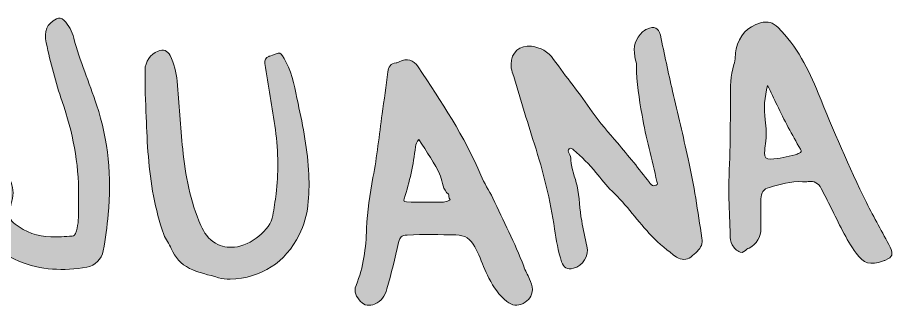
# Model space of a CAD drawing. Extents: x 449 to 1464, y -1300 to -659.
# Drawn here: x 891 to 1464, y -1300 to -1111 of the extents above; entities that cross this region are included whole.
import ezdxf

# ---------------------------------------------------------------- set-up
doc = ezdxf.new("R2010")
doc.units = 0
doc.header["$MEASUREMENT"] = 0
doc.layers.add('katman 1', color=7, linetype='Continuous')

# ---------------------------------------------------------------- blocks, each defined once
blk = doc.blocks.new('block 2')
at = {"layer": 'katman 1', "true_color": 0xc500b9}
h = blk.add_hatch(color=212, dxfattribs=at)
h.dxf.hatch_style = 2
edge = h.paths.add_edge_path()
edge.add_spline(control_points=[(931.02, -1227.06), (931.26, -1205.94), (927.15, -1185.58), (920.28, -1165.71), (915.95, -1153.17), (912.68, -1140.35), (909.89, -1127.39), (908.21, -1119.62), (910.25, -1114.89), (916.53, -1111.71), (918.42, -1110.75), (919.75, -1110.76), (921.43, -1112.53), (924.66, -1115.92), (926.69, -1119.71), (927.9, -1124.24), (931.86, -1139.13), (937.91, -1153.32), (942.79, -1167.9), (950.6, -1191.23), (952.77, -1215.13), (950.42, -1239.55), (949.64, -1247.55), (948.64, -1255.51), (947.12, -1263.4), (946.08, -1268.83), (942.02, -1273.22), (936.33, -1274.14), (921.23, -1276.58), (906.33, -1276.25), (891.97, -1270.17), (884.39, -1266.96), (877.72, -1262.37), (871.88, -1256.6), (864.98, -1249.78), (863.92, -1238.76), (869.28, -1230.68), (872.55, -1225.75), (876.33, -1221.2), (879.99, -1216.57), (882.04, -1213.97), (884.17, -1214.16), (885.92, -1216.98), (888.65, -1221.35), (888.56, -1226.06), (887.38, -1230.86), (886.91, -1232.76), (886.43, -1234.67), (885.92, -1236.57), (884.83, -1240.57), (886.36, -1243.54), (889.5, -1245.95), (896.38, -1251.23), (904.17, -1253.93), (912.8, -1254.21), (917.51, -1254.36), (922.21, -1254.13), (926.9, -1253.73), (928.17, -1253.62), (928.56, -1253.04), (929, -1251.97), (930.81, -1247.5), (930.93, -1242.81), (931.01, -1238.11), (931.07, -1234.43), (931.02, -1230.74), (931.02, -1227.06)], knot_values=[0, 0, 0, 0, 1, 1, 1, 2, 2, 2, 3, 3, 3, 4, 4, 4, 5, 5, 5, 6, 6, 6, 7, 7, 7, 8, 8, 8, 9, 9, 9, 10, 10, 10, 11, 11, 11, 12, 12, 12, 13, 13, 13, 14, 14, 14, 15, 15, 15, 16, 16, 16, 17, 17, 17, 18, 18, 18, 19, 19, 19, 20, 20, 20, 21, 21, 21, 22, 22, 22, 22], degree=3, periodic=1)
h = blk.add_hatch(color=212, dxfattribs=at)
h.dxf.hatch_style = 2
edge = h.paths.add_edge_path()
edge.add_spline(control_points=[(1213.89, -1141.38), (1213.89, -1133.65), (1219.74, -1128.54), (1227.2, -1129.55), (1233.25, -1130.36), (1237.99, -1132.94), (1241.68, -1138.12), (1249.93, -1149.69), (1258.9, -1160.74), (1267.01, -1172.39), (1272.02, -1179.59), (1277.76, -1186.11), (1283.41, -1192.73), (1290.64, -1201.19), (1297.61, -1209.87), (1304.41, -1218.67), (1304.78, -1219.14), (1305.12, -1219.64), (1305.51, -1220.09), (1306.49, -1221.19), (1307.77, -1220.86), (1308.86, -1220.53), (1310.23, -1220.11), (1309.44, -1218.94), (1309.27, -1218.14), (1306.13, -1203.61), (1301.97, -1189.3), (1299.52, -1174.62), (1297.74, -1163.92), (1295.77, -1153.23), (1295.95, -1142.29), (1295.99, -1140.29), (1295.13, -1138.29), (1294.79, -1136.27), (1293.74, -1130.04), (1295.02, -1124.52), (1299.95, -1120.21), (1300.79, -1119.48), (1301.69, -1118.75), (1302.69, -1118.33), (1307.55, -1116.29), (1310.46, -1117.36), (1311.53, -1122.34), (1314.13, -1134.54), (1316.72, -1146.75), (1319.48, -1158.91), (1322.82, -1173.66), (1326.44, -1188.35), (1329.72, -1203.11), (1333.54, -1220.31), (1336.01, -1237.75), (1338.7, -1255.14), (1339.22, -1258.52), (1338.2, -1261.41), (1335.7, -1263.74), (1334.33, -1265.03), (1332.93, -1266.28), (1331.46, -1267.46), (1328.89, -1269.5), (1325.2, -1269.62), (1322.12, -1267.47), (1316.31, -1263.4), (1310.93, -1258.94), (1305.94, -1253.75), (1296.86, -1244.31), (1289.51, -1233.38), (1279.91, -1224.4), (1276, -1220.75), (1272.84, -1216.28), (1269.43, -1212.11), (1265.02, -1206.72), (1259.96, -1201.99), (1254.82, -1197.34), (1254.01, -1196.6), (1253.07, -1195.69), (1251.91, -1196.63), (1250.82, -1197.5), (1251.27, -1198.56), (1251.81, -1199.62), (1252.51, -1201), (1252.99, -1202.47), (1253.02, -1204.04), (1253.13, -1209.97), (1255.81, -1215.27), (1257.06, -1220.92), (1258.73, -1228.45), (1258.72, -1236.21), (1260.06, -1243.8), (1261.04, -1249.36), (1262.21, -1254.87), (1263.53, -1260.36), (1265.01, -1266.51), (1260.8, -1273.33), (1254.65, -1274.82), (1250.52, -1275.82), (1248.25, -1274.62), (1246.95, -1270.6), (1244.68, -1263.58), (1243.37, -1256.34), (1242.33, -1249.06), (1239.61, -1230.15), (1234.95, -1211.72), (1229.14, -1193.53), (1224.15, -1177.91), (1219.49, -1162.18), (1214.7, -1146.5), (1214.17, -1144.77), (1213.75, -1143.03), (1213.89, -1141.38)], knot_values=[0, 0, 0, 0, 1, 1, 1, 2, 2, 2, 3, 3, 3, 4, 4, 4, 5, 5, 5, 6, 6, 6, 7, 7, 7, 8, 8, 8, 9, 9, 9, 10, 10, 10, 11, 11, 11, 12, 12, 12, 13, 13, 13, 14, 14, 14, 15, 15, 15, 16, 16, 16, 17, 17, 17, 18, 18, 18, 19, 19, 19, 20, 20, 20, 21, 21, 21, 22, 22, 22, 23, 23, 23, 24, 24, 24, 25, 25, 25, 26, 26, 26, 27, 27, 27, 28, 28, 28, 29, 29, 29, 30, 30, 30, 31, 31, 31, 32, 32, 32, 33, 33, 33, 34, 34, 34, 35, 35, 35, 36, 36, 36, 36], degree=3, periodic=1)
h = blk.add_hatch(color=212, dxfattribs=at)
h.dxf.hatch_style = 2
edge = h.paths.add_edge_path()
edge.add_spline(control_points=[(1461.78, -1261.04), (1456.94, -1251.15), (1451.15, -1241.78), (1446.28, -1231.87), (1434.77, -1208.46), (1424.6, -1184.49), (1414.8, -1160.35), (1408.39, -1144.57), (1400.97, -1129.46), (1388.49, -1117.34), (1385.05, -1114.01), (1381.96, -1112.86), (1377.1, -1114.28), (1368.24, -1116.88), (1363.2, -1122.48), (1361.14, -1131.22), (1360.33, -1134.65), (1360.73, -1138.35), (1359.67, -1141.59), (1357.3, -1148.85), (1357.41, -1156.24), (1357.36, -1163.67), (1357.27, -1175.31), (1357.37, -1186.96), (1356.99, -1198.6), (1356.65, -1209.03), (1356.2, -1219.46), (1356.35, -1229.53), (1356.65, -1237.6), (1356.93, -1245.29), (1357.19, -1252.98), (1357.27, -1255.23), (1357.47, -1257.44), (1358.56, -1259.44), (1359.74, -1261.62), (1361.5, -1263.25), (1363.75, -1264.23), (1365.77, -1265.11), (1366.76, -1263.18), (1368.15, -1262.34), (1368.58, -1262.07), (1369.06, -1261.87), (1369.51, -1261.63), (1374.69, -1258.89), (1377.22, -1254.5), (1377.29, -1248.72), (1377.37, -1242.3), (1377.32, -1235.88), (1377.3, -1229.46), (1377.29, -1225.37), (1378.93, -1222.93), (1382.83, -1221.89), (1389.91, -1220), (1396.92, -1217.6), (1404.44, -1218.23), (1405.71, -1218.33), (1407.02, -1218.32), (1408.28, -1218.11), (1412.22, -1217.48), (1414.92, -1219.13), (1416.69, -1222.52), (1418.86, -1226.69), (1421, -1230.87), (1423.09, -1235.08), (1428.14, -1245.26), (1432.9, -1255.61), (1439.54, -1264.91), (1444.41, -1271.73), (1449.04, -1273.05), (1456.9, -1270.16), (1457.54, -1269.93), (1458.18, -1269.69), (1458.81, -1269.43), (1463.42, -1267.5), (1464, -1265.58), (1461.78, -1261.04)], knot_values=[0, 0, 0, 0, 1, 1, 1, 2, 2, 2, 3, 3, 3, 4, 4, 4, 5, 5, 5, 6, 6, 6, 7, 7, 7, 8, 8, 8, 9, 9, 9, 10, 10, 10, 11, 11, 11, 12, 12, 12, 13, 13, 13, 14, 14, 14, 15, 15, 15, 16, 16, 16, 17, 17, 17, 18, 18, 18, 19, 19, 19, 20, 20, 20, 21, 21, 21, 22, 22, 22, 23, 23, 23, 24, 24, 24, 25, 25, 25, 25], degree=3, periodic=1)
edge = h.paths.add_edge_path()
edge.add_spline(control_points=[(1402.31, -1199.43), (1401.45, -1199.8), (1400.66, -1200.41), (1399.76, -1200.6), (1394.48, -1201.74), (1389.25, -1203.32), (1383.79, -1203.38), (1380.64, -1203.41), (1379.62, -1202.38), (1379.7, -1199.2), (1379.75, -1197.24), (1380.07, -1195.29), (1380.31, -1193.34), (1380.95, -1188.14), (1380.84, -1183), (1380.08, -1177.77), (1378.99, -1170.3), (1379.69, -1162.85), (1381.68, -1155.15), (1383.83, -1159.68), (1385.8, -1163.92), (1387.83, -1168.12), (1392.55, -1177.89), (1397.71, -1187.42), (1403.09, -1196.84), (1403.96, -1198.36), (1403.62, -1198.86), (1402.31, -1199.43)], knot_values=[0, 0, 0, 0, 1, 1, 1, 2, 2, 2, 3, 3, 3, 4, 4, 4, 5, 5, 5, 6, 6, 6, 7, 7, 7, 8, 8, 8, 9, 9, 9, 9], degree=3, periodic=1)
h = blk.add_hatch(color=212, dxfattribs=at)
h.dxf.hatch_style = 2
edge = h.paths.add_edge_path()
edge.add_spline(control_points=[(1061.33, -1206.16), (1061.29, -1191.38), (1058.77, -1176.89), (1056.36, -1162.37), (1055.17, -1155.21), (1054.05, -1148.03), (1052.82, -1140.87), (1052.42, -1138.52), (1053.3, -1137.07), (1055.39, -1136.2), (1055.63, -1136.1), (1055.88, -1136.03), (1056.12, -1135.94), (1063.1, -1133.38), (1062.86, -1132.37), (1066.86, -1140.12), (1071.23, -1148.58), (1072.54, -1157.82), (1074.53, -1166.88), (1077.91, -1182.25), (1080.94, -1197.69), (1081.58, -1213.47), (1082.12, -1227), (1081.56, -1240.59), (1075.36, -1252.85), (1066.11, -1271.16), (1050.93, -1281.16), (1030.13, -1281.95), (1027.56, -1282.05), (1024.98, -1281.71), (1022.52, -1280.98), (1016.15, -1279.07), (1009.55, -1277.87), (1003.53, -1274.87), (997.93, -1272.08), (993.98, -1267.78), (991.67, -1261.95), (990.38, -1258.69), (987.96, -1256.03), (986.75, -1252.7), (983.76, -1244.48), (981.69, -1236.03), (980.05, -1227.46), (976.79, -1210.44), (975.87, -1193.19), (975.21, -1175.92), (974.82, -1165.66), (974.37, -1155.4), (974.49, -1145.13), (974.55, -1139.72), (977.99, -1134.71), (982.96, -1132.77), (986.55, -1131.38), (989.1, -1132.29), (990.9, -1135.69), (993.67, -1140.91), (994.9, -1146.61), (995.42, -1152.42), (996.74, -1167.24), (997.73, -1182.09), (999.11, -1196.9), (1000.71, -1214.09), (1004.13, -1230.94), (1011.02, -1246.83), (1012.98, -1251.37), (1015.94, -1255.8), (1020.6, -1258.49), (1024.44, -1260.71), (1028.59, -1261.39), (1032.94, -1260.98), (1043.96, -1259.94), (1056.36, -1249.82), (1058.08, -1240.34), (1058.94, -1235.64), (1059.57, -1230.88), (1060.15, -1226.13), (1060.94, -1219.5), (1061.39, -1212.85), (1061.33, -1206.16)], knot_values=[0, 0, 0, 0, 1, 1, 1, 2, 2, 2, 3, 3, 3, 4, 4, 4, 5, 5, 5, 6, 6, 6, 7, 7, 7, 8, 8, 8, 9, 9, 9, 10, 10, 10, 11, 11, 11, 12, 12, 12, 13, 13, 13, 14, 14, 14, 15, 15, 15, 16, 16, 16, 17, 17, 17, 18, 18, 18, 19, 19, 19, 20, 20, 20, 21, 21, 21, 22, 22, 22, 23, 23, 23, 24, 24, 24, 25, 25, 25, 26, 26, 26, 26], degree=3, periodic=1)
h = blk.add_hatch(color=212, dxfattribs=at)
h.dxf.hatch_style = 2
edge = h.paths.add_edge_path()
edge.add_spline(control_points=[(1225.96, -1281.85), (1224.67, -1279.06), (1223.19, -1276.34), (1222.13, -1273.47), (1216.45, -1258.15), (1208.8, -1243.74), (1201.92, -1228.97), (1199.54, -1223.87), (1196.23, -1219.17), (1194.08, -1213.99), (1183.53, -1188.54), (1168.16, -1165.89), (1153.16, -1143.03), (1149.99, -1138.21), (1145.92, -1137.27), (1140.68, -1139.66), (1140.07, -1139.94), (1139.43, -1140.35), (1138.79, -1140.39), (1134.99, -1140.63), (1133.74, -1143.19), (1133.3, -1146.39), (1132.03, -1155.54), (1130.88, -1164.7), (1129.6, -1173.84), (1127.64, -1187.72), (1126.22, -1201.68), (1123.56, -1215.45), (1121.43, -1226.46), (1119.9, -1237.55), (1119.43, -1248.72), (1118.9, -1261.54), (1117.45, -1274.07), (1112.47, -1286.04), (1110.78, -1290.11), (1112.69, -1293.58), (1115.4, -1296.55), (1117.98, -1299.36), (1121.24, -1299.48), (1124.63, -1298.26), (1129.28, -1296.57), (1131.32, -1292.81), (1132.68, -1288.34), (1135.7, -1278.35), (1137.84, -1268.15), (1140.31, -1258.03), (1141.28, -1254.03), (1142.08, -1253.4), (1146.02, -1253.1), (1156.62, -1252.27), (1167.23, -1252.99), (1177.84, -1252.97), (1183.46, -1252.96), (1187.59, -1255.8), (1190.25, -1260.71), (1191.19, -1262.43), (1192.01, -1264.22), (1192.77, -1266.03), (1194.91, -1271.15), (1196.89, -1276.34), (1199.43, -1281.29), (1202.43, -1287.12), (1205.99, -1292.55), (1211.2, -1296.65), (1214.39, -1299.17), (1218.04, -1299.81), (1221.77, -1297.84), (1225.39, -1295.92), (1227.62, -1292.95), (1227.86, -1288.72), (1227.9, -1286.23), (1226.96, -1284.03), (1225.96, -1281.85)], knot_values=[0, 0, 0, 0, 1, 1, 1, 2, 2, 2, 3, 3, 3, 4, 4, 4, 5, 5, 5, 6, 6, 6, 7, 7, 7, 8, 8, 8, 9, 9, 9, 10, 10, 10, 11, 11, 11, 12, 12, 12, 13, 13, 13, 14, 14, 14, 15, 15, 15, 16, 16, 16, 17, 17, 17, 18, 18, 18, 19, 19, 19, 20, 20, 20, 21, 21, 21, 22, 22, 22, 23, 23, 23, 24, 24, 24, 24], degree=3, periodic=1)
edge = h.paths.add_edge_path()
edge.add_spline(control_points=[(1173.21, -1230.58), (1172.08, -1230.94), (1170.92, -1231.46), (1169.76, -1231.48), (1161.64, -1231.63), (1153.51, -1231.78), (1145.39, -1231.37), (1143.75, -1231.28), (1143.6, -1230.77), (1144.02, -1229.39), (1147.47, -1218.27), (1150.16, -1206.99), (1151.31, -1195.37), (1151.47, -1193.67), (1152.1, -1192.04), (1153.65, -1190.57), (1158.43, -1198.7), (1164.27, -1205.93), (1167.73, -1214.6), (1169.31, -1218.55), (1169.07, -1223.29), (1172.92, -1226.36), (1173.49, -1226.82), (1172.79, -1228.92), (1174.12, -1229.81), (1173.82, -1230.07), (1173.56, -1230.46), (1173.21, -1230.58)], knot_values=[0, 0, 0, 0, 1, 1, 1, 2, 2, 2, 3, 3, 3, 4, 4, 4, 5, 5, 5, 6, 6, 6, 7, 7, 7, 8, 8, 8, 9, 9, 9, 9], degree=3, periodic=1)
at = {"layer": 'katman 1', "lineweight": 0}
for points, knots in [([(931.02, -1227.06), (931.26, -1205.94), (927.15, -1185.58), (920.28, -1165.71), (915.95, -1153.17), (912.68, -1140.35), (909.89, -1127.39), (908.21, -1119.62), (910.25, -1114.89), (916.53, -1111.71), (918.42, -1110.75), (919.75, -1110.76), (921.43, -1112.53), (924.66, -1115.92), (926.69, -1119.71), (927.9, -1124.24), (931.86, -1139.13), (937.91, -1153.32), (942.79, -1167.9), (950.6, -1191.23), (952.77, -1215.13), (950.42, -1239.55), (949.64, -1247.55), (948.64, -1255.51), (947.12, -1263.4), (946.08, -1268.83), (942.02, -1273.22), (936.33, -1274.14), (921.23, -1276.58), (906.33, -1276.25), (891.97, -1270.17), (884.39, -1266.96), (877.72, -1262.37), (871.88, -1256.6), (864.98, -1249.78), (863.92, -1238.76), (869.28, -1230.68), (872.55, -1225.75), (876.33, -1221.2), (879.99, -1216.57), (882.04, -1213.97), (884.17, -1214.16), (885.92, -1216.98), (888.65, -1221.35), (888.56, -1226.06), (887.38, -1230.86), (886.91, -1232.76), (886.43, -1234.67), (885.92, -1236.57), (884.83, -1240.57), (886.36, -1243.54), (889.5, -1245.95), (896.38, -1251.23), (904.17, -1253.93), (912.8, -1254.21), (917.51, -1254.36), (922.21, -1254.13), (926.9, -1253.73), (928.17, -1253.62), (928.56, -1253.04), (929, -1251.97), (930.81, -1247.5), (930.93, -1242.81), (931.01, -1238.11), (931.07, -1234.43), (931.02, -1230.74), (931.02, -1227.06)], [0, 0, 0, 0, 1, 1, 1, 2, 2, 2, 3, 3, 3, 4, 4, 4, 5, 5, 5, 6, 6, 6, 7, 7, 7, 8, 8, 8, 9, 9, 9, 10, 10, 10, 11, 11, 11, 12, 12, 12, 13, 13, 13, 14, 14, 14, 15, 15, 15, 16, 16, 16, 17, 17, 17, 18, 18, 18, 19, 19, 19, 20, 20, 20, 21, 21, 21, 22, 22, 22, 22]), ([(1213.89, -1141.38), (1213.89, -1133.65), (1219.74, -1128.54), (1227.2, -1129.55), (1233.25, -1130.36), (1237.99, -1132.94), (1241.68, -1138.12), (1249.93, -1149.69), (1258.9, -1160.74), (1267.01, -1172.39), (1272.02, -1179.59), (1277.76, -1186.11), (1283.41, -1192.73), (1290.64, -1201.19), (1297.61, -1209.87), (1304.41, -1218.67), (1304.78, -1219.14), (1305.12, -1219.64), (1305.51, -1220.09), (1306.49, -1221.19), (1307.77, -1220.86), (1308.86, -1220.53), (1310.23, -1220.11), (1309.44, -1218.94), (1309.27, -1218.14), (1306.13, -1203.61), (1301.97, -1189.3), (1299.52, -1174.62), (1297.74, -1163.92), (1295.77, -1153.23), (1295.95, -1142.29), (1295.99, -1140.29), (1295.13, -1138.29), (1294.79, -1136.27), (1293.74, -1130.04), (1295.02, -1124.52), (1299.95, -1120.21), (1300.79, -1119.48), (1301.69, -1118.75), (1302.69, -1118.33), (1307.55, -1116.29), (1310.46, -1117.36), (1311.53, -1122.34), (1314.13, -1134.54), (1316.72, -1146.75), (1319.48, -1158.91), (1322.82, -1173.66), (1326.44, -1188.35), (1329.72, -1203.11), (1333.54, -1220.31), (1336.01, -1237.75), (1338.7, -1255.14), (1339.22, -1258.52), (1338.2, -1261.41), (1335.7, -1263.74), (1334.33, -1265.03), (1332.93, -1266.28), (1331.46, -1267.46), (1328.89, -1269.5), (1325.2, -1269.62), (1322.12, -1267.47), (1316.31, -1263.4), (1310.93, -1258.94), (1305.94, -1253.75), (1296.86, -1244.31), (1289.51, -1233.38), (1279.91, -1224.4), (1276, -1220.75), (1272.84, -1216.28), (1269.43, -1212.11), (1265.02, -1206.72), (1259.96, -1201.99), (1254.82, -1197.34), (1254.01, -1196.6), (1253.07, -1195.69), (1251.91, -1196.63), (1250.82, -1197.5), (1251.27, -1198.56), (1251.81, -1199.62), (1252.51, -1201), (1252.99, -1202.47), (1253.02, -1204.04), (1253.13, -1209.97), (1255.81, -1215.27), (1257.06, -1220.92), (1258.73, -1228.45), (1258.72, -1236.21), (1260.06, -1243.8), (1261.04, -1249.36), (1262.21, -1254.87), (1263.53, -1260.36), (1265.01, -1266.51), (1260.8, -1273.33), (1254.65, -1274.82), (1250.52, -1275.82), (1248.25, -1274.62), (1246.95, -1270.6), (1244.68, -1263.58), (1243.37, -1256.34), (1242.33, -1249.06), (1239.61, -1230.15), (1234.95, -1211.72), (1229.14, -1193.53), (1224.15, -1177.91), (1219.49, -1162.18), (1214.7, -1146.5), (1214.17, -1144.77), (1213.75, -1143.03), (1213.89, -1141.38)], [0, 0, 0, 0, 1, 1, 1, 2, 2, 2, 3, 3, 3, 4, 4, 4, 5, 5, 5, 6, 6, 6, 7, 7, 7, 8, 8, 8, 9, 9, 9, 10, 10, 10, 11, 11, 11, 12, 12, 12, 13, 13, 13, 14, 14, 14, 15, 15, 15, 16, 16, 16, 17, 17, 17, 18, 18, 18, 19, 19, 19, 20, 20, 20, 21, 21, 21, 22, 22, 22, 23, 23, 23, 24, 24, 24, 25, 25, 25, 26, 26, 26, 27, 27, 27, 28, 28, 28, 29, 29, 29, 30, 30, 30, 31, 31, 31, 32, 32, 32, 33, 33, 33, 34, 34, 34, 35, 35, 35, 36, 36, 36, 36]), ([(1461.78, -1261.04), (1456.94, -1251.15), (1451.15, -1241.78), (1446.28, -1231.87), (1434.77, -1208.46), (1424.6, -1184.49), (1414.8, -1160.35), (1408.39, -1144.57), (1400.97, -1129.46), (1388.49, -1117.34), (1385.05, -1114.01), (1381.96, -1112.86), (1377.1, -1114.28), (1368.24, -1116.88), (1363.2, -1122.48), (1361.14, -1131.22), (1360.33, -1134.65), (1360.73, -1138.35), (1359.67, -1141.59), (1357.3, -1148.85), (1357.41, -1156.24), (1357.36, -1163.67), (1357.27, -1175.31), (1357.37, -1186.96), (1356.99, -1198.6), (1356.65, -1209.03), (1356.2, -1219.46), (1356.35, -1229.53), (1356.65, -1237.6), (1356.93, -1245.29), (1357.19, -1252.98), (1357.27, -1255.23), (1357.47, -1257.44), (1358.56, -1259.44), (1359.74, -1261.62), (1361.5, -1263.25), (1363.75, -1264.23), (1365.77, -1265.11), (1366.76, -1263.18), (1368.15, -1262.34), (1368.58, -1262.07), (1369.06, -1261.87), (1369.51, -1261.63), (1374.69, -1258.89), (1377.22, -1254.5), (1377.29, -1248.72), (1377.37, -1242.3), (1377.32, -1235.88), (1377.3, -1229.46), (1377.29, -1225.37), (1378.93, -1222.93), (1382.83, -1221.89), (1389.91, -1220), (1396.92, -1217.6), (1404.44, -1218.23), (1405.71, -1218.33), (1407.02, -1218.32), (1408.28, -1218.11), (1412.22, -1217.48), (1414.92, -1219.13), (1416.69, -1222.52), (1418.86, -1226.69), (1421, -1230.87), (1423.09, -1235.08), (1428.14, -1245.26), (1432.9, -1255.61), (1439.54, -1264.91), (1444.41, -1271.73), (1449.04, -1273.05), (1456.9, -1270.16), (1457.54, -1269.93), (1458.18, -1269.69), (1458.81, -1269.43), (1463.42, -1267.5), (1464, -1265.58), (1461.78, -1261.04)], [0, 0, 0, 0, 1, 1, 1, 2, 2, 2, 3, 3, 3, 4, 4, 4, 5, 5, 5, 6, 6, 6, 7, 7, 7, 8, 8, 8, 9, 9, 9, 10, 10, 10, 11, 11, 11, 12, 12, 12, 13, 13, 13, 14, 14, 14, 15, 15, 15, 16, 16, 16, 17, 17, 17, 18, 18, 18, 19, 19, 19, 20, 20, 20, 21, 21, 21, 22, 22, 22, 23, 23, 23, 24, 24, 24, 25, 25, 25, 25]), ([(1061.33, -1206.16), (1061.29, -1191.38), (1058.77, -1176.89), (1056.36, -1162.37), (1055.17, -1155.21), (1054.05, -1148.03), (1052.82, -1140.87), (1052.42, -1138.52), (1053.3, -1137.07), (1055.39, -1136.2), (1055.63, -1136.1), (1055.88, -1136.03), (1056.12, -1135.94), (1063.1, -1133.38), (1062.86, -1132.37), (1066.86, -1140.12), (1071.23, -1148.58), (1072.54, -1157.82), (1074.53, -1166.88), (1077.91, -1182.25), (1080.94, -1197.69), (1081.58, -1213.47), (1082.12, -1227), (1081.56, -1240.59), (1075.36, -1252.85), (1066.11, -1271.16), (1050.93, -1281.16), (1030.13, -1281.95), (1027.56, -1282.05), (1024.98, -1281.71), (1022.52, -1280.98), (1016.15, -1279.07), (1009.55, -1277.87), (1003.53, -1274.87), (997.93, -1272.08), (993.98, -1267.78), (991.67, -1261.95), (990.38, -1258.69), (987.96, -1256.03), (986.75, -1252.7), (983.76, -1244.48), (981.69, -1236.03), (980.05, -1227.46), (976.79, -1210.44), (975.87, -1193.19), (975.21, -1175.92), (974.82, -1165.66), (974.37, -1155.4), (974.49, -1145.13), (974.55, -1139.72), (977.99, -1134.71), (982.96, -1132.77), (986.55, -1131.38), (989.1, -1132.29), (990.9, -1135.69), (993.67, -1140.91), (994.9, -1146.61), (995.42, -1152.42), (996.74, -1167.24), (997.73, -1182.09), (999.11, -1196.9), (1000.71, -1214.09), (1004.13, -1230.94), (1011.02, -1246.83), (1012.98, -1251.37), (1015.94, -1255.8), (1020.6, -1258.49), (1024.44, -1260.71), (1028.59, -1261.39), (1032.94, -1260.98), (1043.96, -1259.94), (1056.36, -1249.82), (1058.08, -1240.34), (1058.94, -1235.64), (1059.57, -1230.88), (1060.15, -1226.13), (1060.94, -1219.5), (1061.39, -1212.85), (1061.33, -1206.16)], [0, 0, 0, 0, 1, 1, 1, 2, 2, 2, 3, 3, 3, 4, 4, 4, 5, 5, 5, 6, 6, 6, 7, 7, 7, 8, 8, 8, 9, 9, 9, 10, 10, 10, 11, 11, 11, 12, 12, 12, 13, 13, 13, 14, 14, 14, 15, 15, 15, 16, 16, 16, 17, 17, 17, 18, 18, 18, 19, 19, 19, 20, 20, 20, 21, 21, 21, 22, 22, 22, 23, 23, 23, 24, 24, 24, 25, 25, 25, 26, 26, 26, 26]), ([(1225.96, -1281.85), (1224.67, -1279.06), (1223.19, -1276.34), (1222.13, -1273.47), (1216.45, -1258.15), (1208.8, -1243.74), (1201.92, -1228.97), (1199.54, -1223.87), (1196.23, -1219.17), (1194.08, -1213.99), (1183.53, -1188.54), (1168.16, -1165.89), (1153.16, -1143.03), (1149.99, -1138.21), (1145.92, -1137.27), (1140.68, -1139.66), (1140.07, -1139.94), (1139.43, -1140.35), (1138.79, -1140.39), (1134.99, -1140.63), (1133.74, -1143.19), (1133.3, -1146.39), (1132.03, -1155.54), (1130.88, -1164.7), (1129.6, -1173.84), (1127.64, -1187.72), (1126.22, -1201.68), (1123.56, -1215.45), (1121.43, -1226.46), (1119.9, -1237.55), (1119.43, -1248.72), (1118.9, -1261.54), (1117.45, -1274.07), (1112.47, -1286.04), (1110.78, -1290.11), (1112.69, -1293.58), (1115.4, -1296.55), (1117.98, -1299.36), (1121.24, -1299.48), (1124.63, -1298.26), (1129.28, -1296.57), (1131.32, -1292.81), (1132.68, -1288.34), (1135.7, -1278.35), (1137.84, -1268.15), (1140.31, -1258.03), (1141.28, -1254.03), (1142.08, -1253.4), (1146.02, -1253.1), (1156.62, -1252.27), (1167.23, -1252.99), (1177.84, -1252.97), (1183.46, -1252.96), (1187.59, -1255.8), (1190.25, -1260.71), (1191.19, -1262.43), (1192.01, -1264.22), (1192.77, -1266.03), (1194.91, -1271.15), (1196.89, -1276.34), (1199.43, -1281.29), (1202.43, -1287.12), (1205.99, -1292.55), (1211.2, -1296.65), (1214.39, -1299.17), (1218.04, -1299.81), (1221.77, -1297.84), (1225.39, -1295.92), (1227.62, -1292.95), (1227.86, -1288.72), (1227.9, -1286.23), (1226.96, -1284.03), (1225.96, -1281.85)], [0, 0, 0, 0, 1, 1, 1, 2, 2, 2, 3, 3, 3, 4, 4, 4, 5, 5, 5, 6, 6, 6, 7, 7, 7, 8, 8, 8, 9, 9, 9, 10, 10, 10, 11, 11, 11, 12, 12, 12, 13, 13, 13, 14, 14, 14, 15, 15, 15, 16, 16, 16, 17, 17, 17, 18, 18, 18, 19, 19, 19, 20, 20, 20, 21, 21, 21, 22, 22, 22, 23, 23, 23, 24, 24, 24, 24]), ([(1402.31, -1199.43), (1401.45, -1199.8), (1400.66, -1200.41), (1399.76, -1200.6), (1394.48, -1201.74), (1389.25, -1203.32), (1383.79, -1203.38), (1380.64, -1203.41), (1379.62, -1202.38), (1379.7, -1199.2), (1379.75, -1197.24), (1380.07, -1195.29), (1380.31, -1193.34), (1380.95, -1188.14), (1380.84, -1183), (1380.08, -1177.77), (1378.99, -1170.3), (1379.69, -1162.85), (1381.68, -1155.15), (1383.83, -1159.68), (1385.8, -1163.92), (1387.83, -1168.12), (1392.55, -1177.89), (1397.71, -1187.42), (1403.09, -1196.84), (1403.96, -1198.36), (1403.62, -1198.86), (1402.31, -1199.43)], [0, 0, 0, 0, 1, 1, 1, 2, 2, 2, 3, 3, 3, 4, 4, 4, 5, 5, 5, 6, 6, 6, 7, 7, 7, 8, 8, 8, 9, 9, 9, 9]), ([(1173.21, -1230.58), (1172.08, -1230.94), (1170.92, -1231.46), (1169.76, -1231.48), (1161.64, -1231.63), (1153.51, -1231.78), (1145.39, -1231.37), (1143.75, -1231.28), (1143.6, -1230.77), (1144.02, -1229.39), (1147.47, -1218.27), (1150.16, -1206.99), (1151.31, -1195.37), (1151.47, -1193.67), (1152.1, -1192.04), (1153.65, -1190.57), (1158.43, -1198.7), (1164.27, -1205.93), (1167.73, -1214.6), (1169.31, -1218.55), (1169.07, -1223.29), (1172.92, -1226.36), (1173.49, -1226.82), (1172.79, -1228.92), (1174.12, -1229.81), (1173.82, -1230.07), (1173.56, -1230.46), (1173.21, -1230.58)], [0, 0, 0, 0, 1, 1, 1, 2, 2, 2, 3, 3, 3, 4, 4, 4, 5, 5, 5, 6, 6, 6, 7, 7, 7, 8, 8, 8, 9, 9, 9, 9])]:
    blk.add_open_spline(points, degree=3, knots=knots, dxfattribs=at)

msp = doc.modelspace()

# ---------------------------------------------------------------- block references
at = {"layer": 'katman 1'}
msp.add_blockref('block 2', (0, 0), dxfattribs=at)

doc.saveas('drawing.dxf')
